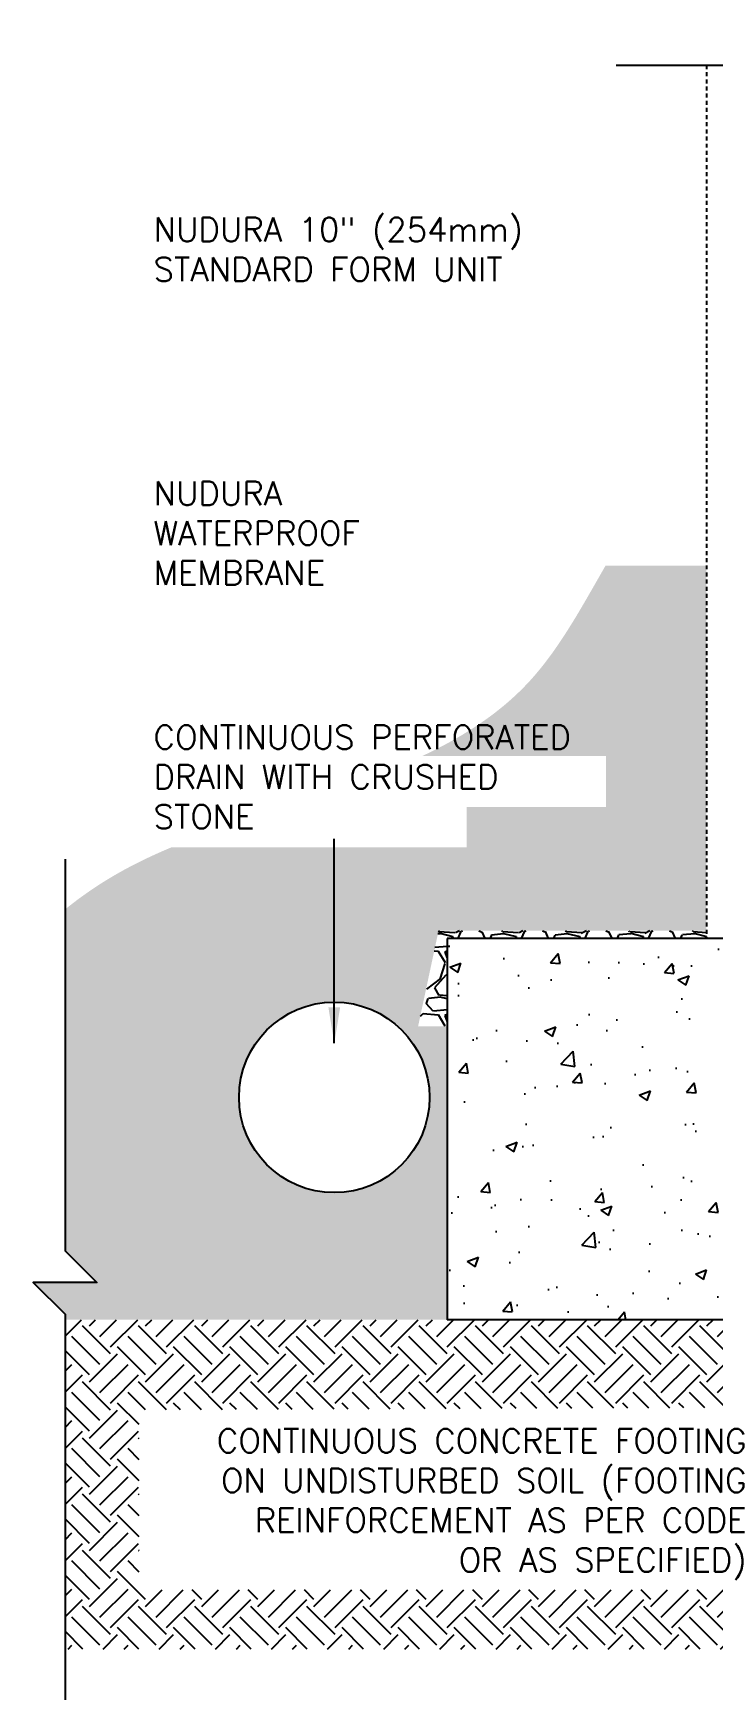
# Model space of a CAD drawing. Header units: inches. Extents: x -37.8 to 19, y 208.1 to 260.6.
# Drawn here: x -37.8 to -16.4, y 208.1 to 260.6 of the extents above; entities that cross this region are included whole.
import ezdxf

# ---------------------------------------------------------------- set-up
doc = ezdxf.new("R2010")
doc.units = ezdxf.units.IN
doc.header["$LTSCALE"] = 0.5
doc.header["$MEASUREMENT"] = 0
doc.linetypes.add('DASHED2', pattern=[0.375, 0.25, -0.125])
for name, color, linetype in [('HATCH', 12, 'Continuous'), ('LINE50', 5, 'Continuous'), ('LINE9', 9, 'Continuous'), ('TEXT', 4, 'Continuous')]:
    doc.layers.add(name, color=color, linetype=linetype)
doc.styles.add('DIM', font='romans.shx', dxfattribs={"width": 0.7})
doc.styles.add('ROMANS', font='romans')
doc.styles.get("Standard").update_dxf_attribs({"font": 'romans.shx'})
doc.dimstyles.new('ext', dxfattribs={"dimscale": 12, "dimtxt": 0.09375, "dimasz": 0.09375, "dimexe": 0.09375, "dimexo": 0.0625, "dimgap": 0.0625, "dimtad": 0, "dimjust": 1, "dimdec": 1, "dimzin": 3, "dimdsep": 46, "dimlunit": 4, "dimtxsty": 'DIM', "dimcen": 0.09, "dimdle": 0.09375, "dimclrt": 4, "dimadec": 0, "dimazin": 0, "dimtfac": 1, "dimtdec": 1, "dimtmove": 2, "dimatfit": 3, "dimfxl": 0, "dimfrac": 2, "dimtolj": 1, "dimtzin": 0, "dimarcsym": 0})
pattern_1 = [(228.0128, (1.44, 2), (-15.99999646, -18.00000268), [0.269072, -26.638176]), (184.9697, (1.26, 1.8), (24.000002103, 1.999982614), [0.461736, -45.71185]), (132.5104, (0.8, 1.76), (19.999981437, -22.00001735), [0.325576, -32.232064]), (267.2737, (0.02, 1.26), (1.999992035, 40.00000059), [0.420476, -41.627116]), (292.8337, (0, 0.84), (-10.00001981, 23.999992824), [0.41231, -40.818746]), (357.2737, (0.16, 0.46), (-40.00000059, 1.999992035), [0.420476, -41.627116]), (37.6942, (0.58, 0.44), (-26.000014691, -19.99998081), [0.556058, -55.049698]), (72.2553, (1.02, 0.78), (14.000021525, 43.999992462), [0.524976, -51.972642]), (121.4296, (1.18, 1.28), (-16.00001647, 25.999990073), [0.4219, -41.768146]), (175.2364, (0.96, 1.64), (22.00000189, -1.99998307), [0.481664, -23.601526]), (222.3974, (0.48, 1.68), (-24.000014702, -21.999984164), [0.622896, -61.66675]), (138.8141, (2, 1.24), (-14.0000059, 11.99999463), [0.212602, -21.047688]), (171.4692, (1.84, 1.38), (25.99999657, -4.00001582), [0.404474, -40.043022]), (225, (1.44, 1.44), (-2e-16, -2.000001), [0.282842, -2.545584]), (203.1986, (1.3, 1.68), (9.99999946, 4.00000265), [0.152316, -15.07923]), (291.8014, (1.16, 1.62), (-1.9999998, 6.00000055), [0.215406, -10.554924]), (30.9638, (1.24, 1.42), (5.99999604, 4.00000497), [0.349858, -11.312046]), (161.5651, (1.54, 1.6), (4.0000009, -1.9999968), [0.252982, -6.071574]), (16.3895, (0, 1.62), (20.000004397, 5.99998542), [0.3544, -35.08569]), (70.3462, (0.34, 1.72), (-7.999990495, -22.00000427), [0.297322, -29.434816]), (293.1986, (1.54, 2), (-4.00000265, 9.99999946), [0.30463, -14.926916]), (343.6105, (1.66, 1.72), (-20.000004397, 5.99998542), [0.3544, -35.08569]), (339.444, (0, 0.38), (-10.0000037, 3.999992), [0.34176, -16.746248]), (294.7751, (0.32, 0.26), (-9.99998438, 22.00000684), [0.286356, -28.349286]), (66.8014, (1.56, 0), (4.00000265, 9.99999946), [0.30463, -14.926916]), (17.354, (1.68, 0.28), (-26.00000404, -7.999989005), [0.335262, -33.190848]), (69.444, (0.58, 0), (-3.999992, -10.0000037), [0.17088, -16.917128]), (101.3099, (1.44, 0), (-1.99999526, 8.0000015), [0.10198, -10.096058]), (165.9638, (1.42, 0.1), (6.0000011, -1.9999961), [0.41231, -7.8339]), (186.009, (1.02, 0.2), (19.9999995, 1.999998635), [0.3821, -37.827846]), (303.6901, (1.24, 1.24), (-2.0000027, 3.9999991), [0.288444, -6.922658]), (353.1572, (1.4, 1), (33.99999873, -4.000015996), [0.503588, -49.855126]), (60.9454, (1.9, 0.94), (-8.00000005, -14.00000077), [0.205912, -20.385348]), (90, (2, 1.12), (-2, 2), [0.12, -1.88]), (120.2564, (0.98, 0.26), (7.99998977, -14.00000491), [0.277848, -27.50704]), (48.0128, (0.84, 0.5), (15.99999646, 18.00000268), [0.538144, -26.369104]), (0, (1.2, 0.9), (2, 2), [0.52, -1.48]), (325.3048, (1.72, 0.9), (-19.99998852, 14.00001722), [0.316228, -31.306548]), (254.0546, (1.98, 0.72), (-1.99999978, -8.00000025), [0.291204, -14.269016]), (207.646, (1.9, 0.44), (-37.999991614, -20.000015426), [0.47413, -46.938948]), (175.4261, (1.48, 0.22), (-26.000001117, 1.999989602), [0.501598, -49.658148])]

msp = doc.modelspace()

# ---------------------------------------------------------------- hatches: boundary and pattern name
h = msp.add_hatch()
h.set_pattern_fill('EARTH', color=12, scale=5, angle=45, style=0)
h.paths.add_polyline_path([(-36.785, 220.06), (-36.785, 209.691), (18.009, 209.691), (18.009, 220.06)])
h.paths.add_polyline_path([(-14.848, 217.289), (-14.848, 211.553), (-34.452, 211.553), (-34.452, 217.217)], flags=16)
at = {"layer": 'HATCH'}
h = msp.add_hatch(dxfattribs=at)
h.set_pattern_fill('GRAVEL', color=256, scale=2, style=0)
h.set_pattern_definition(pattern_1)
edge = h.paths.add_edge_path(flags=16)
edge.add_arc((-28.307, 227.06), 3, 0, 360)
h.paths.add_polyline_path([(-36.785, 220.232), (-36.785, 220.06), (-24.749, 220.06), (-24.749, 229.3), (-25.666, 229.3), (-25.023, 232.305), (-16.585, 232.305), (-16.585, 243.8), (-19.764, 243.8), (-19.781, 243.771), (-19.798, 243.741), (-19.815, 243.711), (-19.832, 243.681), (-19.849, 243.652), (-19.866, 243.622), (-19.883, 243.592), (-19.9, 243.563), (-19.917, 243.533), (-19.934, 243.503), (-19.951, 243.473), (-19.968, 243.444), (-19.985, 243.414), (-20.002, 243.384), (-20.019, 243.354), (-20.036, 243.325), (-20.053, 243.295), (-20.07, 243.265), (-20.087, 243.236), (-20.104, 243.206), (-20.121, 243.176), (-20.138, 243.147), (-20.155, 243.117), (-20.172, 243.087), (-20.189, 243.058), (-20.206, 243.028), (-20.223, 242.998), (-20.24, 242.969), (-20.257, 242.939), (-20.274, 242.909), (-20.291, 242.88), (-20.308, 242.85), (-20.325, 242.821), (-20.342, 242.791), (-20.359, 242.762), (-20.376, 242.732), (-20.393, 242.703), (-20.411, 242.673), (-20.428, 242.644), (-20.445, 242.615), (-20.462, 242.585), (-20.479, 242.556), (-20.496, 242.527), (-20.514, 242.497), (-20.531, 242.468), (-20.548, 242.439), (-20.565, 242.41), (-20.583, 242.38), (-20.6, 242.351), (-20.617, 242.322), (-20.635, 242.293), (-20.652, 242.264), (-20.669, 242.235), (-20.687, 242.206), (-20.704, 242.177), (-20.722, 242.148), (-20.739, 242.119), (-20.757, 242.09), (-20.775, 242.062), (-20.792, 242.033), (-20.81, 242.004), (-20.828, 241.975), (-20.845, 241.947), (-20.863, 241.918), (-20.881, 241.89), (-20.899, 241.861), (-20.917, 241.833), (-20.935, 241.804), (-20.952, 241.776), (-20.97, 241.748), (-20.988, 241.719), (-21.007, 241.691), (-21.025, 241.663), (-21.043, 241.635), (-21.061, 241.607), (-21.079, 241.579), (-21.098, 241.551), (-21.116, 241.523), (-21.134, 241.495), (-21.153, 241.467), (-21.171, 241.439), (-21.19, 241.412), (-21.208, 241.384), (-21.227, 241.356), (-21.246, 241.329), (-21.264, 241.302), (-21.283, 241.274), (-21.302, 241.247), (-21.321, 241.22), (-21.34, 241.192), (-21.359, 241.165), (-21.378, 241.138), (-21.397, 241.111), (-21.416, 241.084), (-21.436, 241.057), (-21.455, 241.03), (-21.474, 241.004), (-21.494, 240.977), (-21.513, 240.95), (-21.533, 240.924), (-21.553, 240.898), (-21.572, 240.871), (-21.592, 240.845), (-21.612, 240.819), (-21.632, 240.792), (-21.652, 240.766), (-21.672, 240.74), (-21.692, 240.714), (-21.712, 240.689), (-21.732, 240.663), (-21.753, 240.637), (-21.773, 240.612), (-21.794, 240.586), (-21.814, 240.561), (-21.835, 240.535), (-21.856, 240.51), (-21.876, 240.485), (-21.897, 240.46), (-21.918, 240.435), (-21.939, 240.41), (-21.96, 240.385), (-21.982, 240.36), (-22.003, 240.336), (-22.024, 240.311), (-22.046, 240.287), (-22.067, 240.262), (-22.089, 240.238), (-22.111, 240.214), (-22.132, 240.19), (-22.154, 240.166), (-22.176, 240.142), (-22.198, 240.118), (-22.22, 240.094), (-22.243, 240.071), (-22.265, 240.047), (-22.288, 240.024), (-22.31, 240.001), (-22.333, 239.977), (-22.355, 239.954), (-22.378, 239.931), (-22.401, 239.908), (-22.424, 239.885), (-22.447, 239.863), (-22.47, 239.84), (-22.493, 239.818), (-22.517, 239.795), (-22.54, 239.773), (-22.564, 239.751), (-22.587, 239.728), (-22.611, 239.706), (-22.635, 239.684), (-22.658, 239.662), (-22.682, 239.641), (-22.706, 239.619), (-22.73, 239.597), (-22.754, 239.576), (-22.779, 239.554), (-22.803, 239.533), (-22.827, 239.512), (-22.852, 239.49), (-22.876, 239.469), (-22.901, 239.448), (-22.926, 239.427), (-22.951, 239.407), (-22.976, 239.386), (-23.001, 239.365), (-23.026, 239.345), (-23.051, 239.324), (-23.076, 239.304), (-23.101, 239.284), (-23.127, 239.263), (-23.152, 239.243), (-23.177, 239.223), (-23.203, 239.203), (-23.229, 239.183), (-23.254, 239.163), (-23.28, 239.144), (-23.306, 239.124), (-23.332, 239.104), (-23.358, 239.085), (-23.384, 239.066), (-23.41, 239.046), (-23.437, 239.027), (-23.463, 239.008), (-23.489, 238.989), (-23.516, 238.97), (-23.542, 238.951), (-23.569, 238.932), (-23.596, 238.913), (-23.622, 238.894), (-23.649, 238.876), (-23.676, 238.857), (-23.703, 238.839), (-23.73, 238.82), (-23.757, 238.802), (-23.784, 238.784), (-23.812, 238.766), (-23.839, 238.748), (-23.866, 238.73), (-23.894, 238.712), (-23.921, 238.694), (-23.949, 238.676), (-23.976, 238.658), (-24.004, 238.641), (-24.032, 238.623), (-24.06, 238.605), (-24.088, 238.588), (-24.116, 238.571), (-24.144, 238.553), (-24.172, 238.536), (-24.2, 238.519), (-24.228, 238.502), (-24.256, 238.485), (-24.285, 238.468), (-24.313, 238.451), (-24.342, 238.434), (-24.37, 238.417), (-24.399, 238.401), (-24.427, 238.384), (-24.456, 238.367), (-24.485, 238.351), (-24.514, 238.334), (-24.542, 238.318), (-24.571, 238.302), (-24.6, 238.286), (-24.629, 238.269), (-24.658, 238.253), (-24.688, 238.237), (-24.717, 238.221), (-24.746, 238.205), (-24.775, 238.189), (-24.805, 238.174), (-24.834, 238.158), (-24.864, 238.142), (-24.893, 238.127), (-24.923, 238.111), (-24.953, 238.095), (-24.982, 238.08), (-25.012, 238.065), (-25.042, 238.049), (-25.072, 238.034), (-25.102, 238.019), (-25.131, 238.004), (-25.162, 237.989), (-25.192, 237.974), (-25.222, 237.959), (-25.252, 237.944), (-25.282, 237.929), (-25.312, 237.914), (-25.343, 237.899), (-25.373, 237.884), (-25.403, 237.87), (-25.434, 237.855), (-25.464, 237.841), (-25.495, 237.826), (-25.525, 237.812), (-19.75, 237.812), (-19.75, 236.198), (-24.141, 236.198), (-24.141, 234.927), (-33.447, 234.927), (-33.515, 234.898), (-33.583, 234.869), (-33.65, 234.84), (-33.717, 234.811), (-33.784, 234.781), (-33.851, 234.752), (-33.918, 234.722), (-33.984, 234.692), (-34.05, 234.661), (-34.116, 234.63), (-34.182, 234.6), (-34.247, 234.569), (-34.312, 234.537), (-34.377, 234.506), (-34.441, 234.474), (-34.506, 234.442), (-34.57, 234.409), (-34.634, 234.377), (-34.697, 234.344), (-34.76, 234.311), (-34.823, 234.277), (-34.886, 234.244), (-34.948, 234.21), (-35.01, 234.175), (-35.072, 234.141), (-35.134, 234.106), (-35.195, 234.071), (-35.256, 234.035), (-35.316, 234), (-35.376, 233.964), (-35.436, 233.928), (-35.496, 233.891), (-35.556, 233.854), (-35.615, 233.817), (-35.673, 233.78), (-35.732, 233.742), (-35.79, 233.704), (-35.848, 233.666), (-35.906, 233.627), (-35.963, 233.588), (-36.02, 233.549), (-36.077, 233.51), (-36.134, 233.47), (-36.19, 233.43), (-36.246, 233.39), (-36.301, 233.35), (-36.357, 233.309), (-36.412, 233.268), (-36.467, 233.226), (-36.521, 233.185), (-36.575, 233.143), (-36.629, 233.101), (-36.683, 233.059), (-36.737, 233.016), (-36.785, 232.977), (-36.785, 222.232), (-35.785, 221.232), (-37.785, 221.232)])
h = msp.add_hatch(dxfattribs=at)
h.set_pattern_fill('GRAVEL', color=256, scale=2, style=0)
h.set_pattern_definition(pattern_1)
h.paths.add_polyline_path([(-25.023, 232.305), (-25.666, 229.3), (-24.749, 229.3), (-24.749, 232.06), (-16.585, 232.06), (-16.585, 232.305)])
h = msp.add_hatch(dxfattribs=at)
h.set_pattern_fill('AR-CONC', color=256, scale=0.5, style=0)
h.paths.add_polyline_path([(7.217, 232.06), (-24.749, 232.06), (-24.749, 220.06), (7.217, 220.06)])

# ---------------------------------------------------------------- linework, layer by layer
at = {"layer": 'LINE50'}
for p, q in [((-24.749, 232.06), (-24.749, 220.06)), ((7.217, 232.06), (-24.749, 232.06)), ((7.217, 220.06), (-24.749, 220.06))]:
    msp.add_line(p, q, dxfattribs=at)
at = {"layer": 'LINE9', "linetype": 'DASHED2'}
msp.add_line((-16.585, 259.56), (-16.585, 232.06), dxfattribs=at)
at = {"layer": 'LINE9'}
for points in [[(-19.428, 259.56), (-9.749, 259.56), (-8.749, 260.56), (-8.749, 258.56), (-7.749, 259.56), (1.93, 259.56)], [(-36.785, 234.558), (-36.785, 222.232), (-35.785, 221.232), (-37.785, 221.232), (-36.785, 220.232), (-36.785, 208.096)]]:
    msp.add_lwpolyline(points, dxfattribs=at)
at = {"layer": 'LINE9', "color": 9}
msp.add_circle((-28.307, 227.06), 3, dxfattribs=at)
at = {"layer": 'TEXT'}
for points in [[(-14.748, 254.246, 0, 0.36, 0), (-15.828, 254.246, 0, 0, 0), (-20.775, 254.246, 0, 0, 0)], [(-16.585, 246.151, 0, 0.36, 0), (-17.665, 246.151, 0, 0, 0), (-28.705, 246.151, 0, 0, 0)]]:
    msp.add_lwpolyline(points, format="xyseb", dxfattribs=at)

# ---------------------------------------------------------------- texts
at = {"layer": 'TEXT', "char_height": 0.75, "width": 14.30365, "attachment_point": 4, "style": 'ROMANS'}
for s, insert in [('NUDURA 10" (254mm) STANDARD FORM UNIT', (-33.997, 253.756)), ('NUDURA \\PWATERPROOF\\PMEMBRANE', (-33.997, 244.824)), ('CONTINUOUS PERFORATED DRAIN WITH CRUSHED STONE', (-33.997, 237.149))]:
    msp.add_mtext(s, dxfattribs=dict(at, insert=insert))
at = {"layer": 'TEXT', "insert": (-15.321, 214.247), "char_height": 0.75, "width": 18.6698, "attachment_point": 6}
msp.add_mtext('CONTINUOUS CONCRETE FOOTING ON UNDISTURBED SOIL (FOOTING REINFORCEMENT AS PER CODE OR AS SPECIFIED)', dxfattribs=at)

# ---------------------------------------------------------------- leaders
at = {"layer": 'TEXT'}
msp.add_leader([(-28.307, 228.764), (-28.307, 235.198)], dimstyle='ext', override={"dimgap": 0.0625, "dimtad": 0}, dxfattribs=at)

doc.saveas('drawing.dxf')
